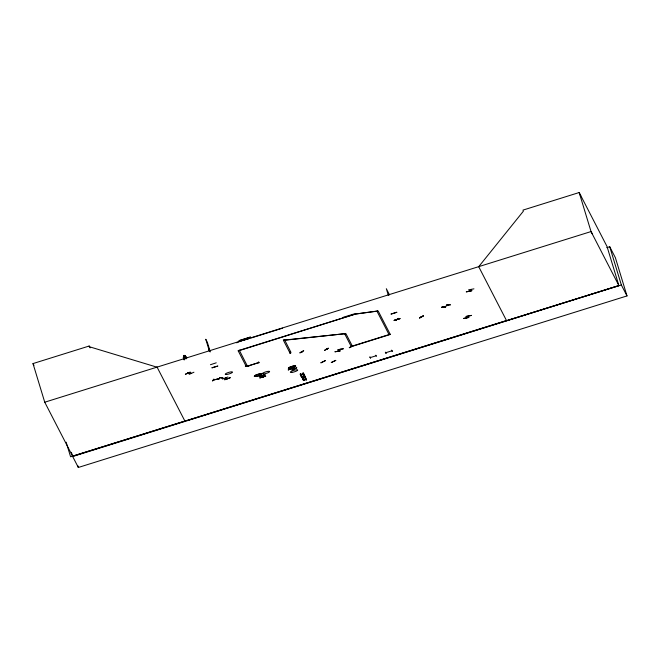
<?xml version="1.0" encoding="UTF-8"?>
<svg xmlns="http://www.w3.org/2000/svg" width="660" height="660" viewBox="0 0 660 660"><rect width="100%" height="100%" fill="white"/><g stroke="black" fill="none" stroke-linecap="round" stroke-linejoin="round"><path stroke-width="0.99" d="M441.705 307.238L445.69 307.114L441.944 307.164M441.886 307.131L445.442 307.189M303.534 350.774L299.797 352.918L303.732 350.732M328.325 348.183L324.448 350.369M395.125 320.529L398.813 318.334M398.615 318.425L394.878 320.554M219.697 377.652L222.907 377.908M222.898 377.891L219.508 377.751M212.677 380.894L213.931 379.228M213.865 379.186L212.586 380.878M258.423 361.878L258.728 363.19M369.905 356.994L370.573 358.182L369.971 357.027M385.918 353.372L385.341 352.176L386.183 353.215M186.607 358.025L184.973 355.451L183.752 355.451L183.34 357.844L183.835 359.461M186.26 357.918L184.973 355.517L183.793 355.509L183.389 357.868L183.975 359.774M261.517 376.035L262.135 377.165M261.772 375.92L262.441 377.108M466.364 291.786L471.793 290.763M396.883 319.415L397.435 319.457M340.205 350.881L335.115 351.747M301.752 377.182L300.308 373.989M304.392 376.505C298.353 364.675 310.266 388.938 304.466 376.629M303.229 373.082L304.516 376.456M303.451 373.147L304.936 376.349L303.286 373.065M302.049 377.371L303.501 380.564M302.23 377.173L300.927 373.791L302.173 377.19M304.07 380.391L302.618 377.198M302.841 377.264L304.326 380.457L302.676 377.173M304.978 376.472L306.306 379.855M262.185 376.571L262.63 376.291M213.345 380.077L219.054 378.65L213.312 380.094M218.435 379.434L219.673 377.85M469.029 291.266L470.992 289.484M471.298 289.418L469.252 291.241M478.714 266.681L523.355 211.208L523.017 210.094L579.175 192.53L607.027 246.518L618.585 284.575M188.059 372.685L188.389 373.172L187.96 372.578M191.45 373.246L188.042 373.164M466.207 317.955L468.509 316.082M468.814 316L466.496 317.864M337.598 351.31L340.346 349.396M468.542 289.864L473.946 288.849M340.659 349.322L337.772 351.318M185.485 374.236L190.311 372.116L185.353 374.236M288.346 369.905L292.974 367.76M293.106 367.744L288.214 369.938M376.051 355.822L370.334 357.555M302.544 373.453L303.947 376.637M259.421 362.332L258.91 362.497M289.484 352.877L290.078 352.745L289.542 352.852M448.42 304.978L444.015 307.098M463.617 318.433L468.98 317.435L463.485 318.491M471.52 315.406L466.15 316.396M471.512 315.397L466.026 316.519M188.199 372.587L187.828 373.246L191.251 373.337M221.405 377.726L222.057 377.503L221.554 377.726M246.642 366.349L247.038 366.16M338.011 349.676L343.249 348.777M340.09 350.98L334.958 351.805M225.184 378.147L227.246 378.766M227.436 378.7L225.374 378.056M302.354 351.821L301.983 351.796M326.254 349.346L325.825 349.396M327.038 349.239L326.89 349.173M350.674 346.714L351.021 346.756M353.009 345.592L349.247 347.68M349.495 347.721L352.984 345.642M421.08 316.94L421.476 316.899M423.505 315.826L419.529 318.004L423.274 315.884M284.592 340.032L345.576 333.622L283.462 340.387L289.839 352.762L290.977 352.407L284.452 339.553L283.313 339.908M320.909 362.827L325.462 360.583L320.974 362.769M335.808 360.434L331.221 362.554L335.692 360.36M183.752 355.451L184.552 359.675M184.255 355.831L186.021 358.966M183.439 357.844L183.752 357.679M236.676 342.82L239.398 341.583M193.941 372.215L189.172 374.36M296.802 367.867L291.844 370.037L296.612 367.793M248.68 366.201L245.281 366.003M245.52 365.953L248.935 366.052M262.697 376.414L262.292 376.538M222.486 379.071L227.906 376.984M386.05 352.638L391.743 350.856M302.28 351.846L301.851 351.887M421.261 316.998L420.882 317.023M244.076 340.048L249.909 338.217L240.19 341.269M246.848 366.341L258.258 362.711M506.492 320.546L72.584 456.2L44.74 402.212L33 363.577L89.166 346.022L90.106 347.853M239.217 340.7L250.354 337.219M44.74 402.212L591.038 231.569L592.325 233.887M240.025 341.113L249.925 338.011M251.377 337.912L282.562 328.16M343.142 317.344L353.958 313.97M352.325 346.063L345.939 333.688L344.8 334.042L351.301 346.649L390.283 334.463L378.197 311.025L355.08 314.135L238.136 350.699L246.229 366.399L247.368 366.044L239.242 350.097M238.252 350.93L355.839 313.962L377.693 310.984L377.058 311.38L389.029 334.587M606.804 247.665L609.733 246.749L615.384 257.697L627 295.927L78.325 467.47L72.682 456.522L71.404 452.314M351.186 346.417L390.167 334.232M259.825 377.866L265.724 376.15M259.875 377.982L265.675 376.035M375.82 355.195L376.456 356.293M391.495 350.295L392.42 351.359L391.561 350.229M186.945 420.601L618.882 285.557L591.038 231.569L579.175 192.53M72.682 456.522L621.357 284.988L627 295.927M208.626 348.604L209.723 351.491M216.241 362.818L210.424 364.724M212.033 367.859L217.882 366.028L212 367.752M394.152 320.306L400.051 318.615L394.201 320.43M394.177 320.38L400.018 318.533M290.647 353.166L289.872 352.06M184.907 421.088L70.587 456.778L66.157 442.192M618.907 285.599L506.558 320.669L478.648 266.558M187.877 372.603L188.133 373.255M294.261 368.907L290.994 368.808M218.732 379.434L219.689 377.759M350.707 346.706L351.17 346.649M466.282 291.91L471.908 290.689M337.978 349.75L343.274 348.802M328.193 348.249L324.703 350.328M326.37 349.255L326.123 349.379M327.236 349.14L326.65 349.28M187.935 372.71L187.869 373.263M262.779 375.614L263.398 376.777M183.653 357.637L184.288 359.783M300.358 373.972L301.81 377.165M290.087 351.995L290.689 353.199M157.13 367.224L89.38 346.739L89.166 346.022M423.299 315.826L419.578 317.955M305.036 376.447L306.479 379.649M300.16 374.171L301.603 377.371M302.107 377.355L303.559 380.548M263.109 376.827L262.531 375.688L263.092 376.901M184.924 355.476L186.829 357.935M579.513 193.644L580.808 195.97M257.45 363.041L247.739 366.094M389.524 294.904L386.331 288.709L388.361 295.408M250.437 336.971L239.027 340.593M157.063 367.1L184.973 421.212M33 363.577L33.941 365.409M302.882 373.329L304.334 376.522M302.527 377.363L303.979 380.556M300.531 374.055L301.983 377.248M609.733 246.749L621.357 284.988M354.94 313.665L355.08 314.135M210.276 351.912L207.372 342.35L205.78 339.257L209.55 351.689M184.899 358.941L184.313 355.814M77.731 465.506L78.325 467.47M446.729 304.879L450.475 304.829L446.713 304.854M230.208 377.701L224.623 379.772L230.224 377.726M265.048 374.839L259.198 376.67L265.072 374.88M396.792 312.262L390.935 314.102L396.8 312.287M291.745 372.421A3.828 0.8 -16.9 0 0 297.693 370.186A3.828 0.8 -16.9 0 0 292.76 370.697A3.828 0.8 -16.9 0 0 291.745 372.421M289.732 368.519A3.828 0.8 -16.9 0 0 295.68 366.284A3.828 0.8 -16.9 0 0 290.746 366.795A3.828 0.8 -16.9 0 0 289.732 368.519A3.82 0.8 -16.9 0 0 295.663 366.3A3.82 0.8 -16.9 0 0 290.755 366.803A3.82 0.8 -16.9 0 0 289.748 368.527M226.578 374.484A3.811 0.8 -16.9 0 0 232.485 372.257A3.811 0.8 -16.9 0 0 227.584 372.768A3.811 0.8 -16.9 0 0 226.578 374.484M263.653 373.956A3.828 0.8 -16.9 0 0 269.602 371.72A3.828 0.8 -16.9 0 0 264.668 372.232A3.828 0.8 -16.9 0 0 263.653 373.956M255.7 376.447A3.828 0.8 -16.9 0 0 261.64 374.203A3.828 0.8 -16.9 0 0 256.707 374.715A3.828 0.8 -16.9 0 0 255.7 376.447M255.709 376.447A3.82 0.8 -16.9 0 0 261.632 374.22A3.82 0.8 -16.9 0 0 256.715 374.731A3.82 0.8 -16.9 0 0 255.709 376.447"/></g></svg>
